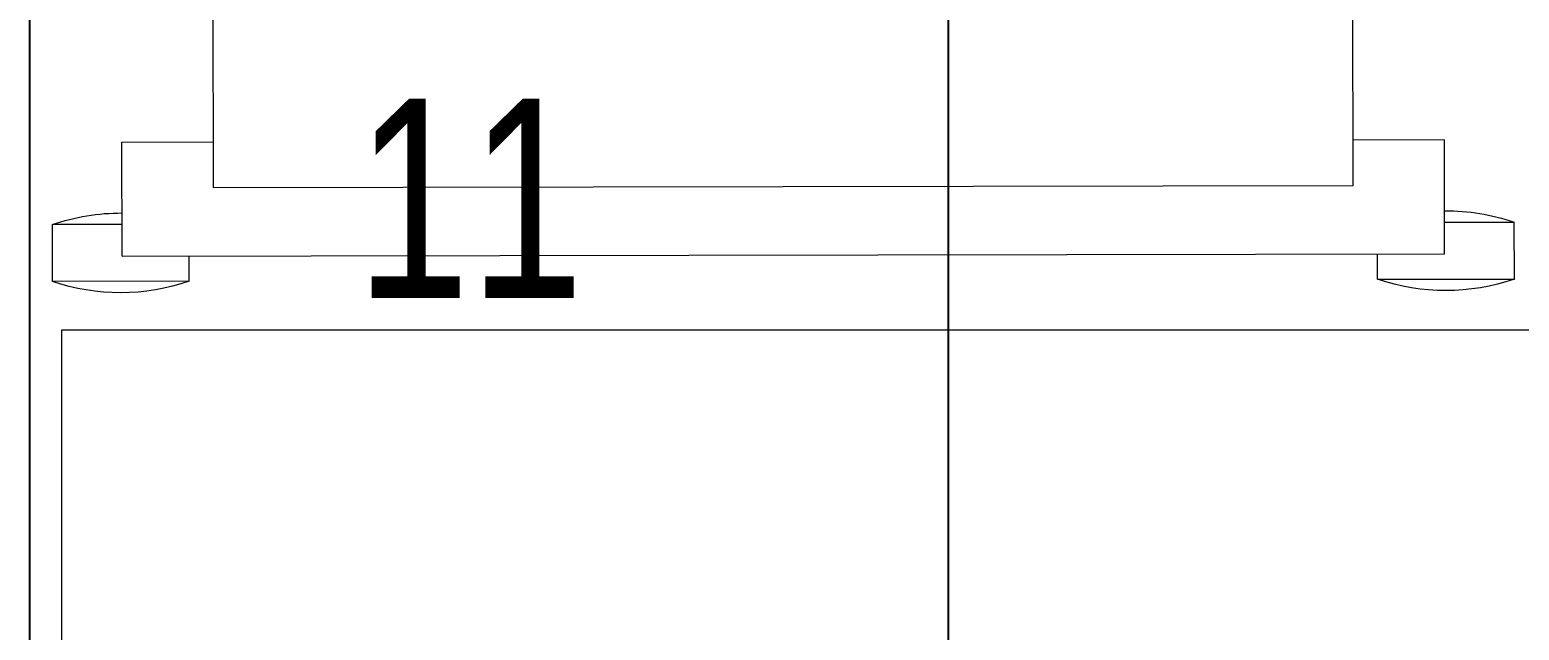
# Model space of a CAD drawing. Header units: inches. Extents: x -246178 to 57169, y -29325 to 19878.
# Drawn here: x 40997 to 41650, y -11978 to -11714 of the extents above; entities that cross this region are included whole.
import ezdxf

# ---------------------------------------------------------------- set-up
doc = ezdxf.new("R2010")
doc.units = ezdxf.units.IN
doc.header["$LTSCALE"] = 25
doc.header["$MEASUREMENT"] = 0
doc.linetypes.add('DASHDOT', pattern=[25.4, 12.7, -6.35, 0, -6.35])
for name, color, linetype, lineweight in [('00-Ground Floor$0$72_EGR_EQP_TAG', 142, 'Continuous', 5), ('00-Ground Floor$0$LOADING', 253, 'Continuous', 5), ('00-Ground Floor$0$Walls', 251, 'Continuous', 5), ('E-LITE-CLNG-CNDT', 6, 'DASHDOT', 35)]:
    doc.layers.add(name, color=color, linetype=linetype, lineweight=lineweight)
doc.layers.add('00-Ground Floor$0$False Ceiling', color=251, linetype='Continuous')
doc.styles.add('00-Ground Floor$0$X3G_ENTITY_257CFD', font='swisscl.ttf', dxfattribs={"height": 200})

# ---------------------------------------------------------------- blocks, each defined once
blk = doc.blocks.new('00-Ground Floor$0$workstation')
at = {"layer": '00-Ground Floor$0$LOADING'}
for p, q in [((2797.299, -990.665, 0), (2797.295, -993.165, 0)), ((2803.299, -990.675, 0), (2797.299, -990.665, 0)), ((2803.299, -990.675, 0), (2803.297, -991.786, 0)), ((2855.414, -990.761, 0), (2855.412, -991.872, 0)), ((2855.414, -990.761, 0), (2861.414, -990.771, 0)), ((2861.414, -990.771, 0), (2861.41, -993.271, 0)), ((2800.355, -991.781, 0), (2800.347, -996.781, 0)), ((2800.355, -991.781, 0), (2858.355, -991.877, 0)), ((2858.355, -991.877, 0), (2858.347, -996.877, 0)), ((2800.353, -993.17, 0), (2797.295, -993.165, 0)), ((2858.353, -993.266, 0), (2861.41, -993.271, 0)), ((2804.249, -1055.787, 0), (2804.35, -994.788, 0)), ((2804.35, -994.788, 0), (2854.35, -994.87, 0)), ((2854.35, -994.87, 0), (2854.249, -1055.87, 0)), ((2800.347, -996.781, 0), (2804.347, -996.788, 0)), ((2858.347, -996.877, 0), (2854.347, -996.87, 0))]:
    blk.add_line(p, q, dxfattribs=at)
for centre, start, end in [((2800.285, -999.42, 0), 70.98047, 108.82976), ((2858.4, -999.516, 0), 70.98047, 108.82976), ((2800.31, -984.42, 0), 250.98047, 270.26174), ((2858.425, -984.516, 0), 269.54848, 288.82976)]:
    blk.add_arc(centre, 9.25, start, end, dxfattribs=at)
blk = doc.blocks.new('00-Ground Floor$0$A$Ce9e1c4c3')
at = {"layer": '00-Ground Floor$0$False Ceiling', "color": 254}
blk.add_line((-59002.87, -12867.43, 0), (-59002.87, -8847.43, 0), dxfattribs=at)
at = {"layer": '00-Ground Floor$0$False Ceiling', "color": 254, "linetype": 'Continuous'}
blk.add_line((-58600, -12867.43), (-58600, -8847.43), dxfattribs=at)
blk = doc.blocks.new('00-Ground Floor')
at = {"layer": '00-Ground Floor$0$LOADING', "elevation": 0}
blk.add_lwpolyline([(41861.25, -11846.05), (41861.25, -12776.05), (41011.25, -12776.05), (41011.25, -11846.05), (41861.25, -11846.05)], dxfattribs=at)
at = {"layer": '00-Ground Floor$0$Walls'}
blk.add_line((40997.13, -8847.43, 0), (40997.13, -12867.43, 0), dxfattribs=at)
at = {"layer": '00-Ground Floor$0$False Ceiling', "color": 254}
blk.add_blockref('00-Ground Floor$0$A$Ce9e1c4c3', (100000, 0), dxfattribs=at)
at = {"layer": '00-Ground Floor$0$LOADING', "xscale": -10, "yscale": 10, "zscale": 10, "rotation": 180}
blk.add_blockref('00-Ground Floor$0$workstation', (13034.07, -21731.53, 0), dxfattribs=at)
at = {"layer": '00-Ground Floor$0$72_EGR_EQP_TAG', "insert": (41190.11, -11744.7, 0), "char_height": 87.473, "attachment_point": 2, "style": '00-Ground Floor$0$X3G_ENTITY_257CFD'}
blk.add_mtext('11', dxfattribs=at)

msp = doc.modelspace()

# ---------------------------------------------------------------- block references
at = {"layer": 'E-LITE-CLNG-CNDT'}
msp.add_blockref('00-Ground Floor', (0, 0), dxfattribs=at)

doc.saveas('drawing.dxf')
